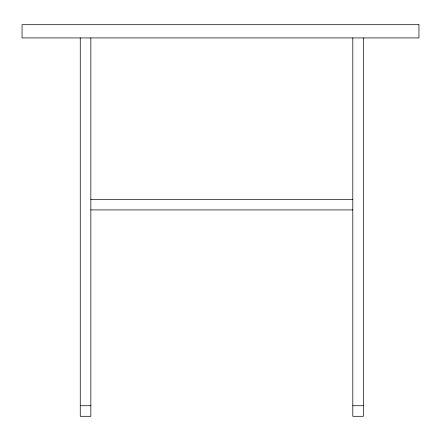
<?xml version="1.0" encoding="UTF-8"?>
<svg xmlns="http://www.w3.org/2000/svg" width="441" height="441" viewBox="0 0 441 441"><rect width="100%" height="100%" fill="white"/><g stroke="black" fill="none" stroke-linecap="round" stroke-linejoin="round"><path stroke-width="0.66" d="M90.846 199.332L352.8 199.332M90.846 209.916L352.8 209.916M80.262 405.72L90.846 405.72M352.8 405.72L363.384 405.72M363.384 37.926L363.384 416.304L352.8 416.304L352.8 37.926M90.846 37.926L90.846 416.304L80.262 416.304L80.262 37.926M418.95 24.696L22.05 24.696L22.05 37.926L418.95 37.926L418.95 24.696"/></g></svg>
